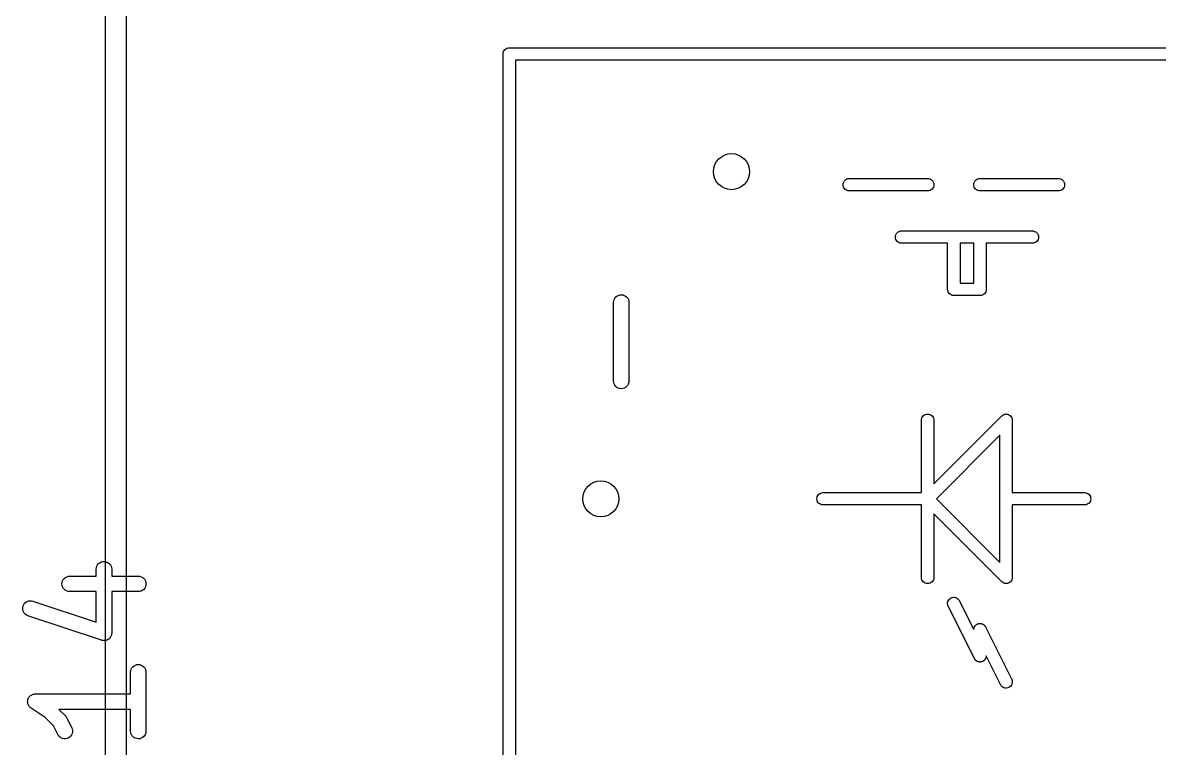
# Model space of a CAD drawing. Extents: x 17 to 176, y -177 to -9.
# Drawn here: x 157.72 to 168.76, y -85.73 to -78.69 of the extents above; entities that cross this region are included whole.
import ezdxf

# ---------------------------------------------------------------- set-up
doc = ezdxf.new("R2010")
doc.units = 0
doc.layers.add('BLACK', color=7, linetype='CONTINUOUS')

msp = doc.modelspace()

# ---------------------------------------------------------------- linework, layer by layer
at = {"layer": 'BLACK', "linetype": 'CONTINUOUS'}
for p, q in [((158.523, -145.291), (158.523, -53.716)), ((158.723, -53.7107), (158.723, -145.298)), ((162.432, -78.9329), (162.441, -78.932)), ((162.441, -78.932), (162.444, -78.9317)), ((162.441, -78.932), (162.441, -78.932)), ((162.444, -78.9317), (162.447, -78.932)), ((162.447, -78.932), (170.569, -78.932)), ((162.384, -78.992), (162.385, -78.9802)), ((162.384, -78.995), (162.384, -78.992)), ((162.384, -87.3711), (162.384, -78.995)), ((162.385, -78.9802), (162.388, -78.9689)), ((162.388, -78.9689), (162.394, -78.9585)), ((162.394, -78.9585), (162.401, -78.9494)), ((162.401, -78.9494), (162.411, -78.9419)), ((162.411, -78.9419), (162.421, -78.9363)), ((162.421, -78.9363), (162.432, -78.9329)), ((162.504, -79.052), (162.504, -87.314)), ((170.512, -79.052), (162.504, -79.052)), ((165.686, -80.262), (165.687, -80.2502)), ((165.687, -80.2502), (165.69, -80.2389)), ((165.69, -80.2389), (165.696, -80.2285)), ((165.696, -80.2285), (165.703, -80.2194)), ((165.703, -80.2194), (165.713, -80.2119)), ((165.713, -80.2119), (165.723, -80.2063)), ((165.723, -80.2063), (165.734, -80.2029)), ((165.734, -80.2029), (165.743, -80.202)), ((165.743, -80.202), (166.511, -80.202)), ((166.511, -80.202), (166.52, -80.2029)), ((166.52, -80.2029), (166.531, -80.2063)), ((166.531, -80.2063), (166.541, -80.2119)), ((166.541, -80.2119), (166.551, -80.2194)), ((166.551, -80.2194), (166.558, -80.2285)), ((166.558, -80.2285), (166.564, -80.2389)), ((166.564, -80.2389), (166.567, -80.2502)), ((166.567, -80.2502), (166.568, -80.262)), ((166.956, -80.262), (166.957, -80.2502)), ((166.957, -80.2502), (166.96, -80.2389)), ((166.96, -80.2389), (166.966, -80.2285)), ((166.966, -80.2285), (166.973, -80.2194)), ((166.973, -80.2194), (166.983, -80.2119)), ((166.983, -80.2119), (166.993, -80.2063)), ((166.993, -80.2063), (167.004, -80.2029)), ((167.004, -80.2029), (167.013, -80.202)), ((167.013, -80.202), (167.781, -80.202)), ((167.781, -80.202), (167.79, -80.2029)), ((167.79, -80.2029), (167.801, -80.2063)), ((167.801, -80.2063), (167.811, -80.2119)), ((167.811, -80.2119), (167.821, -80.2194)), ((167.821, -80.2194), (167.828, -80.2285)), ((167.828, -80.2285), (167.834, -80.2389)), ((167.834, -80.2389), (167.837, -80.2502)), ((167.837, -80.2502), (167.838, -80.262)), ((165.687, -80.2738), (165.686, -80.262)), ((165.69, -80.2851), (165.687, -80.2738)), ((165.696, -80.2955), (165.69, -80.2851)), ((165.703, -80.3046), (165.696, -80.2955)), ((165.713, -80.3121), (165.703, -80.3046)), ((165.723, -80.3177), (165.713, -80.3121)), ((165.734, -80.3211), (165.723, -80.3177)), ((165.743, -80.322), (165.734, -80.3211)), ((166.511, -80.322), (165.743, -80.322)), ((166.52, -80.3211), (166.511, -80.322)), ((166.531, -80.3177), (166.52, -80.3211)), ((166.541, -80.3121), (166.531, -80.3177)), ((166.551, -80.3046), (166.541, -80.3121)), ((166.558, -80.2955), (166.551, -80.3046)), ((166.564, -80.2851), (166.558, -80.2955)), ((166.567, -80.2738), (166.564, -80.2851)), ((166.568, -80.262), (166.567, -80.2738)), ((166.957, -80.2738), (166.956, -80.262)), ((166.96, -80.2851), (166.957, -80.2738)), ((166.966, -80.2955), (166.96, -80.2851)), ((166.973, -80.3046), (166.966, -80.2955)), ((166.983, -80.3121), (166.973, -80.3046)), ((166.993, -80.3177), (166.983, -80.3121)), ((167.004, -80.3211), (166.993, -80.3177)), ((167.013, -80.322), (167.004, -80.3211)), ((167.781, -80.322), (167.013, -80.322)), ((167.79, -80.3211), (167.781, -80.322)), ((167.801, -80.3177), (167.79, -80.3211)), ((167.811, -80.3121), (167.801, -80.3177)), ((167.821, -80.3046), (167.811, -80.3121)), ((167.828, -80.2955), (167.821, -80.3046)), ((167.834, -80.2851), (167.828, -80.2955)), ((167.837, -80.2738), (167.834, -80.2851)), ((167.838, -80.262), (167.837, -80.2738)), ((166.194, -80.77), (166.195, -80.7582)), ((166.195, -80.7818), (166.194, -80.77)), ((166.195, -80.7582), (166.198, -80.7469)), ((166.198, -80.7931), (166.195, -80.7818)), ((166.198, -80.7469), (166.204, -80.7365)), ((166.204, -80.8035), (166.198, -80.7931)), ((166.204, -80.7365), (166.211, -80.7274)), ((166.211, -80.8126), (166.204, -80.8035)), ((166.211, -80.7274), (166.221, -80.7199)), ((166.221, -80.7199), (166.231, -80.7143)), ((166.231, -80.7143), (166.242, -80.7109)), ((166.242, -80.7109), (166.251, -80.71)), ((166.251, -80.71), (166.759, -80.71)), ((166.759, -80.71), (166.762, -80.7097)), ((166.762, -80.7097), (166.765, -80.71)), ((166.765, -80.71), (167.013, -80.71)), ((167.013, -80.71), (167.016, -80.7097)), ((167.016, -80.7097), (167.019, -80.71)), ((167.019, -80.71), (167.527, -80.71)), ((167.527, -80.71), (167.536, -80.7109)), ((167.536, -80.7109), (167.547, -80.7143)), ((167.547, -80.7143), (167.557, -80.7199)), ((167.557, -80.7199), (167.567, -80.7274)), ((167.567, -80.7274), (167.574, -80.7365)), ((167.574, -80.8035), (167.567, -80.8126)), ((167.574, -80.7365), (167.58, -80.7469)), ((167.58, -80.7931), (167.574, -80.8035)), ((167.58, -80.7469), (167.583, -80.7582)), ((167.583, -80.7818), (167.58, -80.7931)), ((167.583, -80.7582), (167.584, -80.77)), ((167.584, -80.77), (167.583, -80.7818)), ((166.221, -80.8201), (166.211, -80.8126)), ((166.231, -80.8257), (166.221, -80.8201)), ((166.242, -80.8291), (166.231, -80.8257)), ((166.251, -80.83), (166.242, -80.8291)), ((166.702, -80.83), (166.251, -80.83)), ((166.702, -81.2751), (166.702, -80.83)), ((166.822, -80.83), (166.822, -81.218)), ((166.956, -80.83), (166.822, -80.83)), ((166.956, -81.218), (166.956, -80.83)), ((167.527, -80.83), (167.076, -80.83)), ((167.076, -80.83), (167.076, -81.2751)), ((167.536, -80.8291), (167.527, -80.83)), ((167.547, -80.8257), (167.536, -80.8291)), ((167.557, -80.8201), (167.547, -80.8257)), ((167.567, -80.8126), (167.557, -80.8201)), ((166.822, -81.218), (166.956, -81.218)), ((163.47, -81.3627), (163.479, -81.3515)), ((163.479, -81.3515), (163.49, -81.3423)), ((163.49, -81.3423), (163.503, -81.3355)), ((163.503, -81.3355), (163.517, -81.3314)), ((163.517, -81.3314), (163.532, -81.33)), ((163.532, -81.33), (163.547, -81.3316)), ((163.547, -81.3316), (163.56, -81.3359)), ((163.56, -81.3359), (163.573, -81.3429)), ((163.573, -81.3429), (163.585, -81.3522)), ((163.585, -81.3522), (163.594, -81.3635)), ((166.702, -81.278), (166.702, -81.2751)), ((166.703, -81.2898), (166.702, -81.278)), ((166.706, -81.3011), (166.703, -81.2898)), ((166.712, -81.3115), (166.706, -81.3011)), ((166.719, -81.3206), (166.712, -81.3115)), ((166.729, -81.3281), (166.719, -81.3206)), ((166.739, -81.3337), (166.729, -81.3281)), ((166.75, -81.3371), (166.739, -81.3337)), ((166.762, -81.3383), (166.75, -81.3371)), ((166.765, -81.338), (166.762, -81.3383)), ((167.013, -81.338), (166.765, -81.338)), ((167.016, -81.3383), (167.013, -81.338)), ((167.028, -81.3371), (167.016, -81.3383)), ((167.039, -81.3337), (167.028, -81.3371)), ((167.049, -81.3281), (167.039, -81.3337)), ((167.059, -81.3206), (167.049, -81.3281)), ((167.066, -81.3115), (167.059, -81.3206)), ((167.072, -81.3011), (167.066, -81.3115)), ((167.075, -81.2898), (167.072, -81.3011)), ((167.076, -81.2809), (167.075, -81.2898)), ((167.076, -81.2751), (167.076, -81.278)), ((167.076, -81.278), (167.076, -81.2809)), ((167.076, -81.2809), (167.076, -81.2809)), ((163.456, -81.404), (163.458, -81.3895)), ((163.456, -81.405), (163.456, -81.404)), ((163.456, -82.167), (163.456, -81.405)), ((163.458, -81.3895), (163.462, -81.3755)), ((163.462, -81.3755), (163.47, -81.3627)), ((163.594, -81.3635), (163.601, -81.3765)), ((163.601, -81.3765), (163.605, -81.3905)), ((163.605, -81.3905), (163.606, -81.405)), ((163.606, -81.405), (163.606, -82.167)), ((163.458, -82.1815), (163.456, -82.167)), ((163.462, -82.1955), (163.458, -82.1815)), ((163.469, -82.2085), (163.462, -82.1955)), ((163.478, -82.2198), (163.469, -82.2085)), ((163.489, -82.2291), (163.478, -82.2198)), ((163.502, -82.2361), (163.489, -82.2291)), ((163.516, -82.2404), (163.502, -82.2361)), ((163.531, -82.242), (163.516, -82.2404)), ((163.545, -82.2406), (163.531, -82.242)), ((163.56, -82.2365), (163.545, -82.2406)), ((163.572, -82.2297), (163.56, -82.2365)), ((163.584, -82.2205), (163.572, -82.2297)), ((163.593, -82.2093), (163.584, -82.2205)), ((163.6, -82.1965), (163.593, -82.2093)), ((163.605, -82.1825), (163.6, -82.1965)), ((163.606, -82.168), (163.605, -82.1825)), ((163.606, -82.167), (163.606, -82.168)), ((166.448, -82.5451), (166.449, -82.5362)), ((166.448, -83.0563), (166.448, -82.5451)), ((166.449, -82.5362), (166.452, -82.5249)), ((166.452, -82.5249), (166.458, -82.5145)), ((166.458, -82.5145), (166.465, -82.5054)), ((166.465, -82.5054), (166.475, -82.4979)), ((166.475, -82.4979), (166.485, -82.4923)), ((166.485, -82.4923), (166.496, -82.4889)), ((166.496, -82.4889), (166.508, -82.4877)), ((166.508, -82.4877), (166.52, -82.4889)), ((166.52, -82.4889), (166.531, -82.4923)), ((166.531, -82.4923), (166.541, -82.4979)), ((166.541, -82.4979), (166.551, -82.5054)), ((166.551, -82.5054), (166.558, -82.5145)), ((166.558, -82.5145), (166.564, -82.5249)), ((166.564, -82.5249), (166.567, -82.5362)), ((166.567, -82.5362), (166.568, -82.5451)), ((166.568, -83.1651), (167.225, -82.5076)), ((166.568, -82.5451), (166.568, -83.1651)), ((167.225, -82.5076), (167.227, -82.5054)), ((167.227, -82.5054), (167.23, -82.5035)), ((167.23, -82.5035), (167.237, -82.4979)), ((167.23, -82.5035), (167.23, -82.5035)), ((167.237, -82.4979), (167.247, -82.4923)), ((167.247, -82.4923), (167.258, -82.4889)), ((167.258, -82.4889), (167.27, -82.4877)), ((167.27, -82.4877), (167.282, -82.4889)), ((167.282, -82.4889), (167.29, -82.4913)), ((167.29, -82.4913), (167.293, -82.4923)), ((167.293, -82.4923), (167.303, -82.4979)), ((167.303, -82.4979), (167.313, -82.5054)), ((167.313, -82.5054), (167.32, -82.5145)), ((167.32, -82.5145), (167.326, -82.5249)), ((167.326, -82.5249), (167.329, -82.5362)), ((167.329, -82.5362), (167.33, -82.5451)), ((167.33, -82.5451), (167.33, -82.5451)), ((167.33, -82.5451), (167.33, -82.548)), ((167.33, -82.548), (167.33, -82.5509)), ((167.33, -82.5509), (167.33, -83.25)), ((167.21, -82.6929), (166.593, -83.31)), ((167.21, -83.307), (167.21, -82.6929)), ((166.448, -83.25), (166.448, -83.0563)), ((165.432, -83.31), (165.433, -83.2982)), ((165.433, -83.3218), (165.432, -83.31)), ((165.433, -83.2982), (165.436, -83.2869)), ((165.436, -83.3331), (165.433, -83.3218)), ((165.436, -83.2869), (165.442, -83.2765)), ((165.442, -83.3435), (165.436, -83.3331)), ((165.442, -83.2765), (165.449, -83.2674)), ((165.449, -83.3526), (165.442, -83.3435)), ((165.449, -83.2674), (165.459, -83.2599)), ((165.459, -83.2599), (165.469, -83.2543)), ((165.469, -83.2543), (165.48, -83.2509)), ((165.48, -83.2509), (165.489, -83.25)), ((165.489, -83.25), (166.448, -83.25)), ((166.593, -83.31), (167.21, -83.9271)), ((167.21, -83.31), (167.21, -83.307)), ((167.21, -83.3129), (167.21, -83.31)), ((167.21, -83.9271), (167.21, -83.3129)), ((167.33, -83.25), (168.035, -83.25)), ((168.035, -83.25), (168.044, -83.2509)), ((168.044, -83.2509), (168.055, -83.2543)), ((168.055, -83.2543), (168.065, -83.2599)), ((168.065, -83.2599), (168.075, -83.2674)), ((168.075, -83.2674), (168.082, -83.2765)), ((168.082, -83.3435), (168.075, -83.3526)), ((168.082, -83.2765), (168.088, -83.2869)), ((168.088, -83.3331), (168.082, -83.3435)), ((168.088, -83.2869), (168.091, -83.2982)), ((168.091, -83.3218), (168.088, -83.3331)), ((168.091, -83.2982), (168.092, -83.31)), ((168.092, -83.31), (168.091, -83.3218)), ((165.459, -83.3601), (165.449, -83.3526)), ((165.469, -83.3657), (165.459, -83.3601)), ((165.48, -83.3691), (165.469, -83.3657)), ((165.489, -83.37), (165.48, -83.3691)), ((166.448, -83.37), (165.489, -83.37)), ((166.448, -84.0749), (166.448, -83.37)), ((167.226, -84.1124), (166.568, -83.4549)), ((166.568, -83.4549), (166.568, -84.0749)), ((168.035, -83.37), (167.33, -83.37)), ((167.33, -83.37), (167.33, -84.0691)), ((168.044, -83.3691), (168.035, -83.37)), ((168.055, -83.3657), (168.044, -83.3691)), ((168.065, -83.3601), (168.055, -83.3657)), ((168.075, -83.3526), (168.065, -83.3601)), ((158.432, -83.9918), (158.434, -83.9773)), ((158.432, -83.9929), (158.432, -83.9918)), ((158.432, -84.0607), (158.432, -83.9929)), ((158.434, -83.9773), (158.438, -83.9633)), ((158.438, -83.9633), (158.445, -83.9505)), ((158.445, -83.9505), (158.455, -83.9393)), ((158.455, -83.9393), (158.466, -83.9301)), ((158.466, -83.9301), (158.479, -83.9233)), ((158.479, -83.9233), (158.493, -83.9192)), ((158.493, -83.9192), (158.508, -83.9179)), ((158.508, -83.9179), (158.522, -83.9194)), ((158.522, -83.9194), (158.536, -83.9237)), ((158.536, -83.9237), (158.549, -83.9307)), ((158.549, -83.9307), (158.56, -83.94)), ((158.56, -83.94), (158.57, -83.9514)), ((158.57, -83.9514), (158.576, -83.9643)), ((158.576, -83.9643), (158.581, -83.9783)), ((158.581, -83.9783), (158.582, -83.9929)), ((158.582, -83.9929), (158.582, -84.0607)), ((158.099, -84.1352), (158.1, -84.1206)), ((158.1, -84.1206), (158.105, -84.1067)), ((158.105, -84.1067), (158.112, -84.0938)), ((158.112, -84.0938), (158.121, -84.0825)), ((158.121, -84.0825), (158.132, -84.0732)), ((158.132, -84.0732), (158.145, -84.0664)), ((158.145, -84.0664), (158.159, -84.0621)), ((158.159, -84.0621), (158.174, -84.0607)), ((158.174, -84.0607), (158.432, -84.0607)), ((158.582, -84.0607), (158.84, -84.0607)), ((158.84, -84.0607), (158.841, -84.0607)), ((158.841, -84.0607), (158.856, -84.0624)), ((158.856, -84.0624), (158.87, -84.0668)), ((158.87, -84.0668), (158.883, -84.0738)), ((158.883, -84.0738), (158.894, -84.0832)), ((158.894, -84.0832), (158.903, -84.0946)), ((158.903, -84.0946), (158.91, -84.1076)), ((158.91, -84.1076), (158.914, -84.1217)), ((166.449, -84.0838), (166.448, -84.0749)), ((166.452, -84.0951), (166.449, -84.0838)), ((166.458, -84.1055), (166.452, -84.0951)), ((166.465, -84.1146), (166.458, -84.1055)), ((166.475, -84.1221), (166.465, -84.1146)), ((166.551, -84.1146), (166.541, -84.1221)), ((166.558, -84.1055), (166.551, -84.1146)), ((166.564, -84.0951), (166.558, -84.1055)), ((166.567, -84.0838), (166.564, -84.0951)), ((166.568, -84.0749), (166.567, -84.0838)), ((167.227, -84.1146), (167.226, -84.1124)), ((167.23, -84.1165), (167.227, -84.1146)), ((167.237, -84.1221), (167.23, -84.1165)), ((167.23, -84.1165), (167.23, -84.1165)), ((167.313, -84.1146), (167.303, -84.1221)), ((167.32, -84.1055), (167.313, -84.1146)), ((167.326, -84.0951), (167.32, -84.1055)), ((167.329, -84.0838), (167.326, -84.0951)), ((167.33, -84.0749), (167.329, -84.0838)), ((167.33, -84.0691), (167.33, -84.072)), ((167.33, -84.072), (167.33, -84.0749)), ((167.33, -84.0749), (167.33, -84.0749)), ((158.1, -84.1498), (158.099, -84.1352)), ((158.104, -84.1638), (158.1, -84.1498)), ((158.111, -84.1768), (158.104, -84.1638)), ((158.12, -84.1882), (158.111, -84.1768)), ((158.131, -84.1976), (158.12, -84.1882)), ((158.144, -84.2046), (158.131, -84.1976)), ((158.158, -84.2091), (158.144, -84.2046)), ((158.173, -84.2107), (158.158, -84.2091)), ((158.174, -84.2107), (158.173, -84.2107)), ((158.432, -84.2107), (158.174, -84.2107)), ((158.432, -84.5078), (158.432, -84.2107)), ((158.84, -84.2107), (158.582, -84.2107)), ((158.582, -84.2107), (158.582, -84.6119)), ((158.855, -84.2093), (158.84, -84.2107)), ((158.869, -84.2051), (158.855, -84.2093)), ((158.882, -84.1982), (158.869, -84.2051)), ((158.893, -84.1889), (158.882, -84.1982)), ((158.903, -84.1777), (158.893, -84.1889)), ((158.91, -84.1648), (158.903, -84.1777)), ((158.914, -84.1508), (158.91, -84.1648)), ((158.914, -84.1217), (158.915, -84.1362)), ((158.915, -84.1362), (158.914, -84.1508)), ((166.485, -84.1277), (166.475, -84.1221)), ((166.496, -84.1311), (166.485, -84.1277)), ((166.508, -84.1323), (166.496, -84.1311)), ((166.52, -84.1311), (166.508, -84.1323)), ((166.531, -84.1277), (166.52, -84.1311)), ((166.541, -84.1221), (166.531, -84.1277)), ((167.247, -84.1277), (167.237, -84.1221)), ((167.25, -84.1287), (167.247, -84.1277)), ((167.258, -84.1311), (167.25, -84.1287)), ((167.27, -84.1323), (167.258, -84.1311)), ((167.282, -84.1311), (167.27, -84.1323)), ((167.293, -84.1277), (167.282, -84.1311)), ((167.303, -84.1221), (167.293, -84.1277)), ((157.722, -84.3496), (157.728, -84.3363)), ((157.728, -84.3363), (157.736, -84.3244)), ((157.736, -84.3244), (157.747, -84.3144)), ((157.747, -84.3144), (157.759, -84.3066)), ((157.759, -84.3066), (157.773, -84.3014)), ((157.773, -84.3014), (157.788, -84.299)), ((157.788, -84.299), (157.802, -84.2994)), ((157.802, -84.2994), (157.816, -84.3027)), ((157.816, -84.3027), (158.432, -84.5078)), ((166.702, -84.3185), (166.705, -84.3069)), ((166.702, -84.3303), (166.702, -84.3185)), ((166.704, -84.3419), (166.702, -84.3303)), ((166.705, -84.3069), (166.71, -84.2961)), ((166.71, -84.2961), (166.716, -84.2865)), ((166.716, -84.2865), (166.725, -84.2784)), ((166.725, -84.2784), (166.735, -84.2721)), ((166.735, -84.2721), (166.746, -84.2679)), ((166.746, -84.2679), (166.758, -84.2659)), ((166.758, -84.2659), (166.77, -84.2662)), ((166.77, -84.2662), (166.781, -84.2688)), ((166.781, -84.2688), (166.792, -84.2736)), ((166.792, -84.2736), (166.802, -84.2805)), ((166.802, -84.2805), (166.81, -84.289)), ((166.81, -84.289), (166.814, -84.2965)), ((166.814, -84.2965), (166.956, -84.5798)), ((157.718, -84.3638), (157.722, -84.3496)), ((157.718, -84.3785), (157.718, -84.3638)), ((157.72, -84.3929), (157.718, -84.3785)), ((157.725, -84.4066), (157.72, -84.3929)), ((157.733, -84.4191), (157.725, -84.4066)), ((157.743, -84.4299), (157.733, -84.4191)), ((157.755, -84.4385), (157.743, -84.4299)), ((157.768, -84.4446), (157.755, -84.4385)), ((157.769, -84.445), (157.768, -84.4446)), ((158.483, -84.6831), (157.769, -84.445)), ((166.707, -84.3502), (166.704, -84.3419)), ((166.96, -84.8563), (166.707, -84.3502)), ((166.958, -84.5646), (166.959, -84.5609)), ((166.959, -84.5609), (166.96, -84.559)), ((166.96, -84.5569), (166.962, -84.5536)), ((166.96, -84.559), (166.96, -84.5569)), ((166.962, -84.5536), (166.964, -84.5501)), ((166.964, -84.5501), (166.965, -84.5484)), ((166.965, -84.5484), (166.966, -84.5465)), ((166.966, -84.5465), (166.968, -84.5436)), ((166.968, -84.5436), (166.97, -84.5405)), ((166.97, -84.5405), (166.972, -84.539)), ((166.972, -84.539), (166.973, -84.5374)), ((166.973, -84.5374), (166.976, -84.535)), ((166.976, -84.535), (166.979, -84.5324)), ((166.979, -84.5324), (166.981, -84.5312)), ((166.981, -84.5312), (166.983, -84.5299)), ((166.983, -84.5299), (166.986, -84.5281)), ((166.986, -84.5281), (166.989, -84.5261)), ((166.989, -84.5261), (166.991, -84.5253)), ((166.991, -84.5253), (166.993, -84.5243)), ((166.993, -84.5243), (166.997, -84.5232)), ((166.997, -84.5232), (167, -84.5219)), ((167, -84.5219), (167.002, -84.5215)), ((167.002, -84.5215), (167.004, -84.5209)), ((167.004, -84.5209), (167.008, -84.5205)), ((167.008, -84.5205), (167.012, -84.5199)), ((167.012, -84.5199), (167.014, -84.5199)), ((167.014, -84.5199), (167.016, -84.5197)), ((167.016, -84.5197), (167.02, -84.5201)), ((167.02, -84.5201), (167.024, -84.5202)), ((167.024, -84.5202), (167.026, -84.5207)), ((167.026, -84.5207), (167.028, -84.5209)), ((167.028, -84.5209), (167.031, -84.522)), ((167.031, -84.522), (167.035, -84.5228)), ((167.035, -84.5228), (167.037, -84.5237)), ((167.037, -84.5237), (167.039, -84.5243)), ((167.039, -84.5243), (167.042, -84.5261)), ((167.042, -84.5261), (167.046, -84.5276)), ((167.046, -84.5276), (167.048, -84.5289)), ((167.048, -84.5289), (167.049, -84.5299)), ((167.049, -84.5299), (167.052, -84.5323)), ((167.052, -84.5323), (167.056, -84.5345)), ((167.056, -84.5345), (167.057, -84.536)), ((167.057, -84.536), (167.059, -84.5374)), ((167.059, -84.5374), (167.061, -84.5403)), ((167.061, -84.5403), (167.064, -84.543)), ((167.064, -84.543), (167.065, -84.5449)), ((167.065, -84.5449), (167.066, -84.5465)), ((167.066, -84.5465), (167.068, -84.5498)), ((167.068, -84.5498), (167.068, -84.5505)), ((167.068, -84.5505), (167.069, -84.5524)), ((167.069, -84.5524), (167.072, -84.5569)), ((167.072, -84.5569), (167.072, -84.5577)), ((167.072, -84.5577), (167.325, -85.0638)), ((158.55, -84.6729), (158.548, -84.6747)), ((158.553, -84.6714), (158.55, -84.6729)), ((158.556, -84.6683), (158.553, -84.6714)), ((158.56, -84.6655), (158.556, -84.6683)), ((158.561, -84.6633), (158.56, -84.6655)), ((158.563, -84.6613), (158.561, -84.6633)), ((158.566, -84.6577), (158.563, -84.6613)), ((158.569, -84.6543), (158.566, -84.6577)), ((158.57, -84.6518), (158.569, -84.6543)), ((158.572, -84.6494), (158.57, -84.6518)), ((158.574, -84.6454), (158.572, -84.6494)), ((158.576, -84.6414), (158.574, -84.6454)), ((158.577, -84.6387), (158.576, -84.6414)), ((158.578, -84.6361), (158.577, -84.6387)), ((158.579, -84.6318), (158.578, -84.6361)), ((158.58, -84.6275), (158.579, -84.6318)), ((158.581, -84.6247), (158.58, -84.6275)), ((158.582, -84.6174), (158.581, -84.6219)), ((158.581, -84.6219), (158.581, -84.6247)), ((158.582, -84.6119), (158.582, -84.613)), ((158.582, -84.613), (158.582, -84.6174)), ((166.956, -84.5725), (166.957, -84.5704)), ((166.956, -84.5762), (166.956, -84.5725)), ((166.956, -84.5771), (166.956, -84.5762)), ((166.956, -84.5792), (166.956, -84.5771)), ((166.956, -84.5798), (166.956, -84.5792)), ((166.957, -84.5682), (166.958, -84.5646)), ((166.957, -84.5704), (166.957, -84.5682)), ((158.488, -84.684), (158.483, -84.6831)), ((158.492, -84.6854), (158.488, -84.684)), ((158.495, -84.6857), (158.492, -84.6854)), ((158.498, -84.6863), (158.495, -84.6857)), ((158.502, -84.6864), (158.498, -84.6863)), ((158.507, -84.6869), (158.502, -84.6864)), ((158.509, -84.6866), (158.507, -84.6869)), ((158.512, -84.6867), (158.509, -84.6866)), ((158.517, -84.686), (158.512, -84.6867)), ((158.521, -84.6856), (158.517, -84.686)), ((158.524, -84.6848), (158.521, -84.6856)), ((158.527, -84.6843), (158.524, -84.6848)), ((158.531, -84.6827), (158.527, -84.6843)), ((158.535, -84.6814), (158.531, -84.6827)), ((158.538, -84.6801), (158.535, -84.6814)), ((158.54, -84.6791), (158.538, -84.6801)), ((158.544, -84.6767), (158.54, -84.6791)), ((158.548, -84.6747), (158.544, -84.6767)), ((166.96, -84.8571), (166.96, -84.8563)), ((166.963, -84.8615), (166.96, -84.8571)), ((166.964, -84.8635), (166.963, -84.8615)), ((166.964, -84.8642), (166.964, -84.8635)), ((166.966, -84.8675), (166.964, -84.8642)), ((166.967, -84.8691), (166.966, -84.8675)), ((166.968, -84.871), (166.967, -84.8691)), ((166.971, -84.8737), (166.968, -84.871)), ((166.973, -84.8766), (166.971, -84.8737)), ((166.975, -84.878), (166.973, -84.8766)), ((166.976, -84.8795), (166.975, -84.878)), ((166.98, -84.8817), (166.976, -84.8795)), ((166.983, -84.8841), (166.98, -84.8817)), ((166.984, -84.8851), (166.983, -84.8841)), ((166.986, -84.8864), (166.984, -84.8851)), ((166.99, -84.8879), (166.986, -84.8864)), ((166.993, -84.8897), (166.99, -84.8879)), ((166.995, -84.8903), (166.993, -84.8897)), ((166.997, -84.8912), (166.995, -84.8903)), ((167.001, -84.892), (166.997, -84.8912)), ((167.004, -84.8931), (167.001, -84.892)), ((167.006, -84.8933), (167.004, -84.8931)), ((167.008, -84.8938), (167.006, -84.8933)), ((167.024, -84.8935), (167.02, -84.8941)), ((167.028, -84.8931), (167.024, -84.8935)), ((167.03, -84.8925), (167.028, -84.8931)), ((167.032, -84.8921), (167.03, -84.8925)), ((167.035, -84.8908), (167.032, -84.8921)), ((167.039, -84.8897), (167.035, -84.8908)), ((167.041, -84.8887), (167.039, -84.8897)), ((167.043, -84.8879), (167.041, -84.8887)), ((167.046, -84.8859), (167.043, -84.8879)), ((167.049, -84.8841), (167.046, -84.8859)), ((167.051, -84.8828), (167.049, -84.8841)), ((167.053, -84.8816), (167.051, -84.8828)), ((167.056, -84.879), (167.053, -84.8816)), ((167.059, -84.8766), (167.056, -84.879)), ((167.06, -84.875), (167.059, -84.8766)), ((167.062, -84.8735), (167.06, -84.875)), ((167.064, -84.8704), (167.062, -84.8735)), ((167.066, -84.8675), (167.064, -84.8704)), ((167.067, -84.8656), (167.066, -84.8675)), ((167.068, -84.8639), (167.067, -84.8656)), ((167.07, -84.8604), (167.068, -84.8639)), ((167.072, -84.8571), (167.07, -84.8604)), ((167.073, -84.8531), (167.072, -84.855)), ((167.072, -84.855), (167.072, -84.8571)), ((167.074, -84.8494), (167.073, -84.8531)), ((167.075, -84.8458), (167.074, -84.8494)), ((167.076, -84.8415), (167.075, -84.8436)), ((167.075, -84.8436), (167.075, -84.8458)), ((167.218, -85.1175), (167.076, -84.8342)), ((167.076, -84.8342), (167.076, -84.8348)), ((167.076, -84.8348), (167.076, -84.8369)), ((167.076, -84.8369), (167.076, -84.8378)), ((167.076, -84.8378), (167.076, -84.8415)), ((158.765, -84.9918), (158.767, -84.9773)), ((158.765, -84.9929), (158.765, -84.9918)), ((158.765, -85.2036), (158.765, -84.9929)), ((158.767, -84.9773), (158.771, -84.9633)), ((158.771, -84.9633), (158.778, -84.9505)), ((158.778, -84.9505), (158.788, -84.9393)), ((158.788, -84.9393), (158.799, -84.9301)), ((158.799, -84.9301), (158.812, -84.9233)), ((158.812, -84.9233), (158.826, -84.9192)), ((158.826, -84.9192), (158.841, -84.9179)), ((158.841, -84.9179), (158.855, -84.9194)), ((158.855, -84.9194), (158.869, -84.9237)), ((158.869, -84.9237), (158.882, -84.9307)), ((158.882, -84.9307), (158.894, -84.94)), ((158.894, -84.94), (158.903, -84.9514)), ((158.903, -84.9514), (158.91, -84.9643)), ((158.91, -84.9643), (158.914, -84.9783)), ((158.914, -84.9783), (158.915, -84.9929)), ((158.915, -84.9929), (158.915, -85.5643)), ((167.012, -84.8939), (167.008, -84.8938)), ((167.016, -84.8943), (167.012, -84.8939)), ((167.018, -84.8941), (167.016, -84.8943)), ((167.02, -84.8941), (167.018, -84.8941)), ((167.327, -85.1071), (167.322, -85.1179)), ((167.325, -85.0638), (167.328, -85.0721)), ((167.33, -85.0955), (167.327, -85.1071)), ((167.328, -85.0721), (167.33, -85.0837)), ((167.33, -85.0837), (167.33, -85.0955)), ((157.788, -85.2253), (157.793, -85.2206)), ((157.793, -85.2206), (157.799, -85.2161)), ((157.799, -85.216), (157.806, -85.2126)), ((157.799, -85.2161), (157.799, -85.216)), ((157.799, -85.2161), (157.799, -85.2161)), ((157.806, -85.2126), (157.812, -85.2092)), ((157.812, -85.2092), (157.819, -85.2071)), ((157.812, -85.2092), (157.812, -85.2092)), ((157.812, -85.2092), (157.812, -85.2092)), ((157.819, -85.2071), (157.826, -85.205)), ((157.826, -85.205), (157.833, -85.2043)), ((157.826, -85.205), (157.826, -85.205)), ((157.826, -85.205), (157.826, -85.205)), ((157.833, -85.2043), (157.84, -85.2036)), ((157.84, -85.2036), (158.765, -85.2036)), ((167.222, -85.125), (167.218, -85.1175)), ((167.23, -85.1335), (167.222, -85.125)), ((167.24, -85.1404), (167.23, -85.1335)), ((167.251, -85.1452), (167.24, -85.1404)), ((167.262, -85.1478), (167.251, -85.1452)), ((167.274, -85.1481), (167.262, -85.1478)), ((167.286, -85.1461), (167.274, -85.1481)), ((167.297, -85.1419), (167.286, -85.1461)), ((167.307, -85.1356), (167.297, -85.1419)), ((167.316, -85.1275), (167.307, -85.1356)), ((167.322, -85.1179), (167.316, -85.1275)), ((157.765, -85.2779), (157.766, -85.2708)), ((157.765, -85.278), (157.765, -85.2779)), ((157.766, -85.2856), (157.765, -85.278)), ((157.765, -85.278), (157.765, -85.278)), ((157.766, -85.2708), (157.767, -85.2635)), ((157.767, -85.2925), (157.766, -85.2856)), ((157.767, -85.2634), (157.769, -85.2563)), ((157.767, -85.2635), (157.767, -85.2634)), ((157.767, -85.2634), (157.767, -85.2634)), ((157.767, -85.2926), (157.767, -85.2925)), ((157.769, -85.2998), (157.767, -85.2926)), ((157.767, -85.2926), (157.767, -85.2926)), ((157.769, -85.2563), (157.771, -85.2495)), ((157.771, -85.3066), (157.769, -85.2998)), ((157.771, -85.2494), (157.775, -85.2429)), ((157.771, -85.2495), (157.771, -85.2494)), ((157.771, -85.2495), (157.771, -85.2495)), ((157.771, -85.3067), (157.771, -85.3066)), ((157.771, -85.3066), (157.771, -85.3066)), ((157.774, -85.3129), (157.771, -85.3067)), ((157.778, -85.3195), (157.774, -85.3129)), ((157.775, -85.2429), (157.778, -85.2366)), ((157.778, -85.2365), (157.783, -85.231)), ((157.778, -85.2366), (157.778, -85.2365)), ((157.778, -85.2366), (157.778, -85.2366)), ((157.778, -85.3196), (157.778, -85.3195)), ((157.782, -85.3253), (157.778, -85.3196)), ((157.778, -85.3196), (157.778, -85.3196)), ((157.787, -85.331), (157.782, -85.3253)), ((157.783, -85.231), (157.788, -85.2254)), ((157.792, -85.3358), (157.787, -85.331)), ((157.787, -85.331), (157.787, -85.331)), ((157.787, -85.331), (157.787, -85.331)), ((157.788, -85.2254), (157.788, -85.2253)), ((157.788, -85.2253), (157.788, -85.2253)), ((157.798, -85.3404), (157.792, -85.3358)), ((157.798, -85.3405), (157.798, -85.3404)), ((157.798, -85.3404), (157.798, -85.3404)), ((157.799, -85.341), (157.798, -85.3405)), ((157.798, -85.3405), (157.798, -85.3405)), ((157.935, -85.4321), (157.799, -85.341)), ((158.017, -85.5135), (157.935, -85.4321)), ((158.765, -85.3536), (158.069, -85.3536)), ((158.069, -85.3536), (158.132, -85.416)), ((158.132, -85.416), (158.132, -85.4168)), ((158.132, -85.4168), (158.135, -85.4201)), ((158.135, -85.4201), (158.138, -85.4231)), ((158.138, -85.4231), (158.139, -85.4258)), ((158.139, -85.4258), (158.141, -85.4282)), ((158.141, -85.4282), (158.143, -85.4319)), ((158.143, -85.4319), (158.146, -85.4355)), ((158.146, -85.4355), (158.193, -85.5307)), ((158.765, -85.5643), (158.765, -85.3536)), ((158.059, -85.5978), (158.017, -85.5135)), ((158.193, -85.5307), (158.194, -85.5317)), ((158.194, -85.5317), (158.199, -85.5454)), ((158.199, -85.5454), (158.201, -85.5599)), ((158.067, -85.6102), (158.059, -85.5978)), ((158.077, -85.6209), (158.067, -85.6102)), ((158.089, -85.6293), (158.077, -85.6209)), ((158.102, -85.6354), (158.089, -85.6293)), ((158.116, -85.6387), (158.102, -85.6354)), ((158.131, -85.6391), (158.116, -85.6387)), ((158.145, -85.6367), (158.131, -85.6391)), ((158.159, -85.6316), (158.145, -85.6367)), ((158.172, -85.6239), (158.159, -85.6316)), ((158.182, -85.6139), (158.172, -85.6239)), ((158.191, -85.6021), (158.182, -85.6139)), ((158.197, -85.5887), (158.191, -85.6021)), ((158.2, -85.5745), (158.197, -85.5887)), ((158.201, -85.5599), (158.2, -85.5745)), ((158.767, -85.5789), (158.765, -85.5643)), ((158.771, -85.5929), (158.767, -85.5789)), ((158.778, -85.6058), (158.771, -85.5929)), ((158.787, -85.6171), (158.778, -85.6058)), ((158.798, -85.6265), (158.787, -85.6171)), ((158.811, -85.6334), (158.798, -85.6265)), ((158.825, -85.6378), (158.811, -85.6334)), ((158.84, -85.6393), (158.825, -85.6378)), ((158.854, -85.638), (158.84, -85.6393)), ((158.868, -85.6338), (158.854, -85.638)), ((158.881, -85.627), (158.868, -85.6338)), ((158.893, -85.6179), (158.881, -85.627)), ((158.902, -85.6067), (158.893, -85.6179)), ((158.909, -85.5938), (158.902, -85.6067)), ((158.914, -85.5799), (158.909, -85.5938)), ((158.915, -85.5653), (158.914, -85.5799)), ((158.915, -85.5643), (158.915, -85.5653))]:
    msp.add_line(p, q, dxfattribs=at)
at = {"layer": 'BLACK'}
for centre in [(164.603, -80.135), (164.603, -80.135), (163.333, -83.31), (163.333, -83.31)]:
    msp.add_circle(centre, 0.175, dxfattribs=at)

doc.saveas('drawing.dxf')
